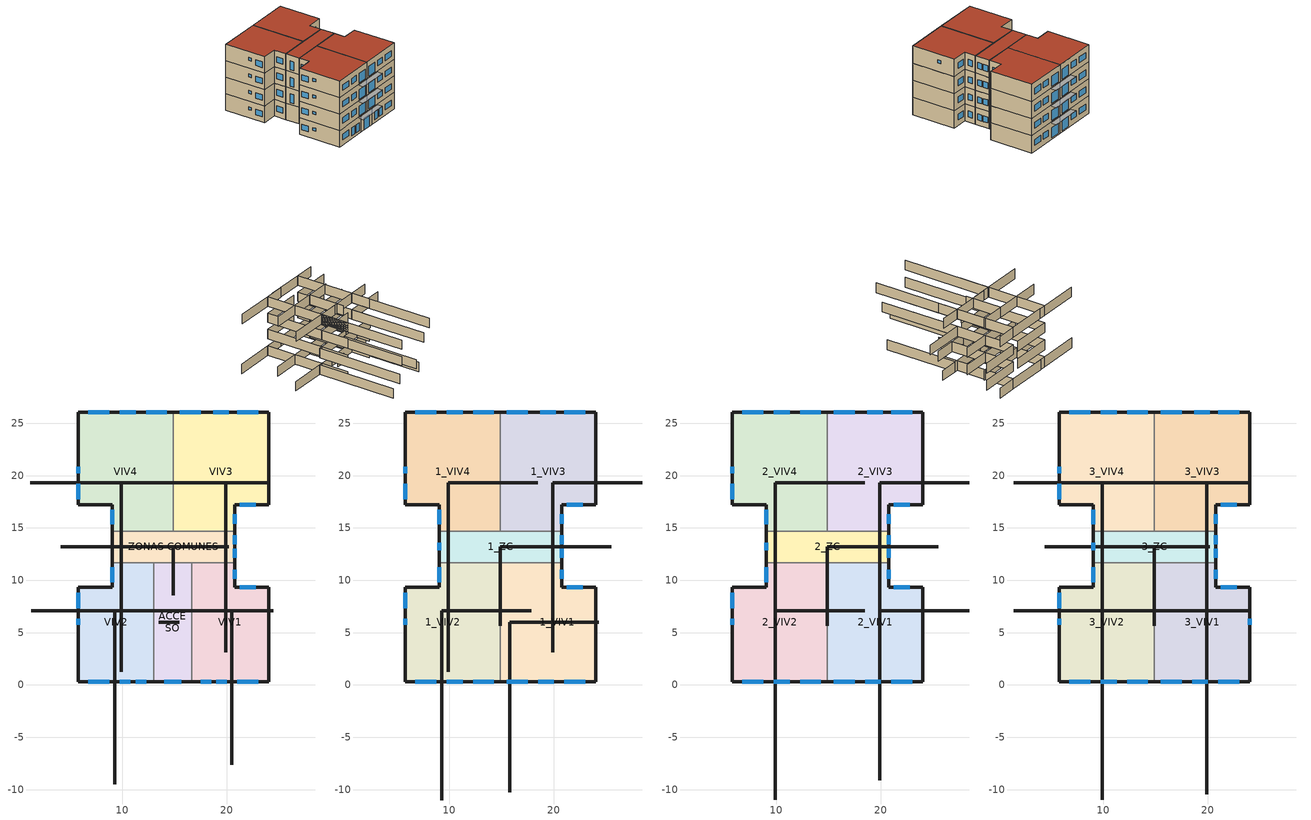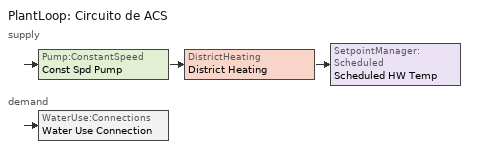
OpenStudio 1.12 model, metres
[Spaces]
ZONAS COMUNES
 floor ground: 20.76,14.69 20.76,11.67 9.04,11.67 9.04,14.69 z0
 wall outside: 20.76,11.67 20.76,14.69 / 9.04,14.69 9.04,11.67 z0:3.5; 14.9,13.18 20.21,13.18 / 14.9,13.18 4.14,13.18 / 14.9,13.18 14.9,8.56 z-52:-50
 wall to VIV3 (CTE_Ref_Partición interior): 20.76,14.69 14.9,14.69 z0:3.5
 wall to VIV2 (CTE_Ref_Partición interior): 9.04,11.67 13.01,11.67 z0:3.5
 wall to ACCESO (CTE_Ref_Partición interior): 13.01,11.67 16.65,11.67 z0:3.5
 wall to VIV1 (CTE_Ref_Partición interior): 16.65,11.67 20.76,11.67 z0:3.5
 wall to VIV4 (CTE_Ref_Partición interior): 14.9,14.69 9.04,14.69 z0:3.5
 window: 20.76,12.12 20.76,13.02 / 20.76,13.41 20.76,14.31 z1.1:2.3
VIV4
 floor ground: 14.9,26.07 14.9,14.69 9.04,14.69 9.04,17.23 5.79,17.23 5.79,26.07 z0
 wall outside: 14.9,26.07 5.79,26.07 5.79,17.23 9.04,17.23 9.04,14.69 z0:3.5; 9.91,19.33 14.18,19.33 / 9.91,19.33 1.25,19.33 / 9.91,19.33 9.91,1.24 z-52:-50
 wall to VIV3 (CTE_Ref_Partición interior): 14.9,14.69 14.9,26.07 z0:3.5
 window: 9.04,16.73 9.04,15.33 / 5.79,19.23 5.79,17.73 / 8.79,26.07 6.79,26.07 / 11.29,26.07 9.79,26.07 z1.1:2.3; 5.79,20.83 5.79,20.23 z1.7:2.3; 14.29,26.07 12.29,26.07 z0.25:2.3
VIV2
 floor ground: 13.01,11.67 13.01,0.28 5.79,0.28 5.79,9.32 9.04,9.32 9.04,11.67 z0
 wall outside: 9.04,11.67 9.04,9.32 5.79,9.32 5.79,0.28 13.01,0.28 z0:3.5; 9.28,7.09 13.22,7.09 / 9.28,7.09 1.3,7.09 / 9.28,7.09 9.28,-9.52 z-52:-50
 wall to ACCESO (CTE_Ref_Partición interior): 13.01,0.28 13.01,11.67 z0:3.5
 window: 11.29,0.28 12.29,0.28 / 9.79,0.28 10.79,0.28 z0.6:2.3; 6.79,0.28 8.79,0.28 / 9.04,11.22 9.04,9.82 / 5.79,8.82 5.79,7.32 z1.1:2.3; 5.79,6.32 5.79,5.72 z1.7:2.3
VIV1
 floor ground: 20.76,11.67 20.76,9.32 24.01,9.32 24.01,0.28 16.65,0.28 16.65,11.67 z0
 wall outside: 16.65,0.28 24.01,0.28 24.01,9.32 20.76,9.32 20.76,11.67 z0:3.5; 20.48,7.09 24.44,7.09 / 20.48,7.09 12.45,7.09 / 20.48,7.09 20.48,-7.65 z-52:-50
 wall to ACCESO (CTE_Ref_Partición interior): 16.65,11.67 16.65,0.28 z0:3.5
 window: 21.01,0.28 23.01,0.28 / 22.76,9.32 21.26,9.32 / 20.76,10.12 20.76,11.02 z1.1:2.3; 19.01,0.28 20.01,0.28 / 17.51,0.28 18.51,0.28 z0.6:2.3
ACCESO
 floor ground: 16.65,11.67 16.65,0.28 13.01,0.28 13.01,11.67 z0
 wall outside: 13.01,0.28 16.65,0.28 z0:3.5; 14.83,5.98 15.49,5.98 / 14.83,5.98 13.5,5.98 z-52:-50
 window: 14.04,0.28 15.68,0.28 z0:2.4
VIV3
 floor ground: 24.01,26.07 24.01,17.23 20.76,17.23 20.76,14.69 14.9,14.69 14.9,26.07 z0
 wall outside: 20.76,14.69 20.76,17.23 24.01,17.23 24.01,26.07 14.9,26.07 z0:3.5; 19.89,19.33 24.16,19.33 / 19.89,19.33 11.23,19.33 / 19.89,19.33 19.89,3.11 z-52:-50
 window: 17.51,26.07 15.51,26.07 z0.25:2.3; 20.21,26.07 18.71,26.07 / 23.01,26.07 21.01,26.07 / 21.26,17.23 22.76,17.23 / 20.76,15.42 20.76,16.32 z1.1:2.3
1_ZC
 floor to ZONAS COMUNES: 20.76,14.69 20.76,11.67 9.04,11.67 9.04,14.69 z3.5
 wall outside: 9.04,14.69 9.04,11.67 / 20.76,11.67 20.76,14.69 z3.5:7; 14.9,13.18 25.51,13.18 / 14.9,13.18 14.9,5.65 z-48.5:-46.5
 wall to 1_VIV4 (CTE_Ref_Partición interior): 14.9,14.69 9.04,14.69 z3.5:7
 wall to 1_VIV2 (CTE_Ref_Partición interior): 9.04,11.67 14.9,11.67 z3.5:7
 wall to 1_VIV1 (CTE_Ref_Partición interior): 14.9,11.67 20.76,11.67 z3.5:7
 wall to 1_VIV3 (CTE_Ref_Partición interior): 20.76,14.69 14.9,14.69 z3.5:7
 window: 9.04,13.6 9.04,12.85 z3.9:5.8; 20.76,12.12 20.76,13.02 / 20.76,13.41 20.76,14.31 z4.6:5.8
1_VIV2
 floor to VIV2: 9.04,11.67 13.01,11.67 13.01,0.28 5.79,0.28 5.79,9.32 9.04,9.32 z3.5
 floor to ACCESO: 14.9,11.67 14.9,0.28 13.01,0.28 13.01,11.67 z3.5
 wall outside: 9.04,11.67 9.04,9.32 5.79,9.32 5.79,0.28 14.9,0.28 z3.5:7; 9.28,7.09 17.83,7.09 / 9.28,7.09 9.28,-11 z-48.5:-46.5
 wall to 1_VIV1 (CTE_Ref_Partición interior): 14.9,0.28 14.9,11.67 z3.5:7
 window: 5.79,6.32 5.79,5.72 z5.2:5.8; 5.79,8.82 5.79,7.32 / 9.79,0.28 11.29,0.28 / 6.79,0.28 8.79,0.28 / 9.04,11.22 9.04,9.82 z4.6:5.8; 12.29,0.28 14.29,0.28 z3.75:5.8
1_VIV4
 floor to VIV4: 14.9,26.07 14.9,14.69 9.04,14.69 9.04,17.23 5.79,17.23 5.79,26.07 z3.5
 wall outside: 14.9,26.07 5.79,26.07 5.79,17.23 9.04,17.23 9.04,14.69 z3.5:7; 9.91,19.33 18.46,19.33 / 9.91,19.33 9.91,1.24 z-48.5:-46.5
 wall to 1_VIV3 (CTE_Ref_Partición interior): 14.9,14.69 14.9,26.07 z3.5:7
 window: 14.29,26.07 12.29,26.07 z3.75:5.8; 8.79,26.07 6.79,26.07 / 11.29,26.07 9.79,26.07 / 9.04,16.73 9.04,15.33 / 5.79,19.23 5.79,17.73 z4.6:5.8; 5.79,20.83 5.79,20.23 z5.2:5.8
1_VIV3
 floor to VIV3: 24.01,26.07 24.01,17.23 20.76,17.23 20.76,14.69 14.9,14.69 14.9,26.07 z3.5
 wall outside: 20.76,14.69 20.76,17.23 24.01,17.23 24.01,26.07 14.9,26.07 z3.5:7; 19.89,19.33 28.44,19.33 / 19.89,19.33 19.89,3.11 z-48.5:-46.5
 window: 21.26,17.23 22.76,17.23 / 20.21,26.07 18.71,26.07 / 23.01,26.07 21.01,26.07 / 20.76,15.42 20.76,16.32 z4.6:5.8; 17.51,26.07 15.51,26.07 z3.75:5.8
1_VIV1
 floor to ACCESO: 14.9,11.67 16.65,11.67 16.65,0.28 14.9,0.28 z3.5
 floor to VIV1: 20.76,11.67 20.76,9.32 24.01,9.32 24.01,0.28 16.65,0.28 16.65,11.67 z3.5
 wall outside: 14.9,0.28 24.01,0.28 24.01,9.32 20.76,9.32 20.76,11.67 z3.5:7; 15.78,5.98 24.33,5.98 / 15.78,5.98 15.78,-10.25 z-48.5:-46.5
 window: 18.51,0.28 20.01,0.28 / 21.01,0.28 23.01,0.28 / 22.76,9.32 21.26,9.32 / 20.76,10.12 20.76,11.02 z4.6:5.8; 15.51,0.28 17.51,0.28 z3.75:5.8
2_VIV4
 floor to 1_VIV4: 14.9,26.07 14.9,14.69 9.04,14.69 9.04,17.23 5.79,17.23 5.79,26.07 z7
 wall outside: 14.9,26.07 5.79,26.07 5.79,17.23 9.04,17.23 9.04,14.69 z7:10.5; 9.91,19.33 18.46,19.33 / 9.91,19.33 9.91,1.24 z-45:-43
 wall to 2_ZC (CTE_Ref_Partición interior): 9.04,14.69 14.9,14.69 z7:10.5
 wall to 2_VIV3 (CTE_Ref_Partición interior): 14.9,14.69 14.9,26.07 z7:10.5
 window: 5.79,20.83 5.79,20.23 z8.7:9.3; 5.79,19.23 5.79,17.73 / 11.29,26.07 9.79,26.07 / 8.79,26.07 6.79,26.07 / 9.04,16.73 9.04,15.33 z8.1:9.3; 14.29,26.07 12.29,26.07 z7.25:9.3
2_VIV1
 floor to 1_VIV1: 20.76,11.67 20.76,9.32 24.01,9.32 24.01,0.28 14.9,0.28 14.9,11.67 z7
 wall outside: 14.9,0.28 24.01,0.28 24.01,9.32 20.76,9.32 20.76,11.67 z7:10.5; 19.89,7.09 28.44,7.09 / 19.89,7.09 19.89,-9.13 z-45:-43
 wall to 2_VIV2 (CTE_Ref_Partición interior): 14.9,11.67 14.9,0.28 z7:10.5
 wall to 2_ZC (CTE_Ref_Partición interior): 20.76,11.67 14.9,11.67 z7:10.5
 window: 22.76,9.32 21.26,9.32 / 20.76,10.12 20.76,11.02 / 18.51,0.28 20.01,0.28 / 21.01,0.28 23.01,0.28 z8.1:9.3; 15.51,0.28 17.51,0.28 z7.25:9.3
2_VIV2
 floor to 1_VIV2: 14.9,11.67 14.9,0.28 5.79,0.28 5.79,9.32 9.04,9.32 9.04,11.67 z7
 wall outside: 9.04,11.67 9.04,9.32 5.79,9.32 5.79,0.28 14.9,0.28 z7:10.5; 9.91,7.09 18.46,7.09 / 9.91,7.09 9.91,-11 z-45:-43
 wall to 2_ZC (CTE_Ref_Partición interior): 14.9,11.67 9.04,11.67 z7:10.5
 window: 5.79,6.32 5.79,5.72 z8.7:9.3; 5.79,8.82 5.79,7.32 / 9.04,11.22 9.04,9.82 / 9.79,0.28 11.29,0.28 / 6.79,0.28 8.79,0.28 z8.1:9.3; 12.29,0.28 14.29,0.28 z7.25:9.3
2_VIV3
 floor to 1_VIV3: 24.01,26.07 24.01,17.23 20.76,17.23 20.76,14.69 14.9,14.69 14.9,26.07 z7
 wall outside: 20.76,14.69 20.76,17.23 24.01,17.23 24.01,26.07 14.9,26.07 z7:10.5; 19.89,19.33 28.44,19.33 / 19.89,19.33 19.89,3.11 z-45:-43
 wall to 2_ZC (CTE_Ref_Partición interior): 14.9,14.69 20.76,14.69 z7:10.5
 window: 20.21,26.07 18.71,26.07 / 23.01,26.07 21.01,26.07 / 20.76,15.42 20.76,16.32 / 21.26,17.23 22.76,17.23 z8.1:9.3; 17.51,26.07 15.51,26.07 z7.25:9.3
2_ZC
 floor to 1_ZC: 20.76,14.69 20.76,11.67 9.04,11.67 9.04,14.69 z7
 wall outside: 20.76,11.67 20.76,14.69 / 9.04,14.69 9.04,11.67 z7:10.5; 14.9,13.18 25.51,13.18 / 14.9,13.18 14.9,5.65 z-45:-43
 window: 20.76,12.12 20.76,13.02 / 20.76,13.41 20.76,14.31 z8.1:9.3; 9.04,13.6 9.04,12.85 z7.4:9.3
3_ZC
 floor to 2_ZC: 20.76,14.69 20.76,11.67 9.04,11.67 9.04,14.69 z10.5
 wall outside: 20.76,11.67 20.76,14.69 / 9.04,14.69 9.04,11.67 z10.5:14; 14.9,13.18 20.21,13.18 / 14.9,13.18 4.44,13.18 / 14.9,13.18 14.9,5.65 z-41.5:-39.5
 wall to 3_VIV4 (CTE_Ref_Partición interior): 14.9,14.69 9.04,14.69 z10.5:14
 wall to 3_VIV1 (CTE_Ref_Partición interior): 14.9,11.67 20.76,11.67 z10.5:14
 wall to 3_VIV3: 20.76,14.69 14.9,14.69 z10.5:14
 wall to 3_VIV2: 9.04,11.67 14.9,11.67 z10.5:14
 window: 20.76,12.12 20.76,13.02 / 20.76,13.41 20.76,14.31 z11.6:12.8; 9.04,13.6 9.04,12.85 z10.9:12.8
 roof outside: 20.76,11.67 20.76,14.69 9.04,14.69 9.04,11.67 z14
3_VIV2
 floor to 2_VIV2: 14.9,11.67 14.9,0.28 5.79,0.28 5.79,9.32 9.04,9.32 9.04,11.67 z10.5
 wall outside: 9.04,11.67 9.04,9.32 5.79,9.32 5.79,0.28 14.9,0.28 z10.5:14; 9.91,7.09 14.19,7.09 / 9.91,7.09 1.48,7.09 / 9.91,7.09 9.91,-11 z-41.5:-39.5
 wall to 3_VIV1 (CTE_Ref_Partición interior): 14.9,0.28 14.9,11.67 z10.5:14
 window: 5.79,6.32 5.79,5.72 z12.2:12.8; 5.79,8.82 5.79,7.32 / 6.79,0.28 8.79,0.28 / 9.79,0.28 11.29,0.28 / 9.04,11.22 9.04,9.82 z11.6:12.8; 12.29,0.28 14.29,0.28 z10.75:12.8
 roof outside: 14.9,0.28 14.9,11.67 9.04,11.67 9.04,9.32 5.79,9.32 5.79,0.28 z14
3_VIV3
 floor to 2_VIV3: 24.01,26.07 24.01,17.23 20.76,17.23 20.76,14.69 14.9,14.69 14.9,26.07 z10.5
 wall outside: 20.76,14.69 20.76,17.23 24.01,17.23 24.01,26.07 14.9,26.07 z10.5:14; 19.89,19.33 24.16,19.33 / 19.89,19.33 11.46,19.33 / 19.89,19.33 19.89,3.11 z-41.5:-39.5
 wall to 3_VIV4 (CTE_Ref_Partición interior): 14.9,26.07 14.9,14.69 z10.5:14
 window: 21.26,17.23 22.76,17.23 / 20.76,15.42 20.76,16.32 / 20.21,26.07 18.71,26.07 / 23.01,26.07 21.01,26.07 z11.6:12.8; 17.51,26.07 15.51,26.07 z10.75:12.8
 roof outside: 20.76,14.69 20.76,17.23 24.01,17.23 24.01,26.07 14.9,26.07 14.9,14.69 z14
3_VIV1
 floor to 2_VIV1: 20.76,11.67 20.76,9.32 24.01,9.32 24.01,0.28 14.9,0.28 14.9,11.67 z10.5
 wall outside: 14.9,0.28 24.01,0.28 24.01,9.32 20.76,9.32 20.76,11.67 z10.5:14; 19.89,7.09 24.17,7.09 / 19.89,7.09 11.46,7.09 / 19.89,7.09 19.89,-10.45 z-41.5:-39.5
 window: 20.76,10.12 20.76,11.02 / 18.51,0.28 20.01,0.28 / 21.01,0.28 23.01,0.28 / 22.76,9.32 21.26,9.32 z11.6:12.8; 15.51,0.28 17.51,0.28 z10.75:12.8; 24.01,5.72 24.01,6.32 z12.2:12.8
 roof outside: 24.01,0.28 24.01,9.32 20.76,9.32 20.76,11.67 14.9,11.67 14.9,0.28 z14
3_VIV4
 floor to 2_VIV4: 14.9,26.07 14.9,14.69 9.04,14.69 9.04,17.23 5.79,17.23 5.79,26.07 z10.5
 wall outside: 14.9,26.07 5.79,26.07 5.79,17.23 9.04,17.23 9.04,14.69 z10.5:14; 9.91,19.33 14.18,19.33 / 9.91,19.33 1.48,19.33 / 9.91,19.33 9.91,1.24 z-41.5:-39.5
 window: 5.79,20.83 5.79,20.23 z12.2:12.8; 5.79,19.23 5.79,17.73 / 9.04,16.73 9.04,15.33 / 8.79,26.07 6.79,26.07 / 11.29,26.07 9.79,26.07 z11.6:12.8; 14.29,26.07 12.29,26.07 z10.75:12.8
 roof outside: 14.9,14.69 14.9,26.07 5.79,26.07 5.79,17.23 9.04,17.23 9.04,14.69 z14
shading: 18.1,0.28 18.1,-0.97 11.85,-0.97 11.85,0.28 z10.5; 18.1,0.28 18.1,-0.97 11.85,-0.97 11.85,0.28 z7; 18.1,0.28 18.1,-0.97 11.85,-0.97 11.85,0.28 z3.5; 18.03,27.32 18.03,26.07 11.78,26.07 11.78,27.32 z10.5; 18.03,27.32 18.03,26.07 11.78,26.07 11.78,27.32 z7; 18.03,27.32 18.03,26.07 11.78,26.07 11.78,27.32 z3.5
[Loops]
PlantLoop 'Circuito de ACS'
 supply: Pump:ConstantSpeed 'Const Spd Pump' > DistrictHeating 'District Heating' > SetpointManager:Scheduled 'Scheduled HW Temp'
 demand: WaterUse:Connections 'Water Use Connection'
[Site]
D3_peninsula: Latitude {deg}=40.68; Longitude {deg}=-4.13; Time Zone {hr}=1; Elevation {m}=667; Terrain=City
[Building]
CTE_Res: North Axis {deg}=0; Space Type=CTE_AR24B; Default Construction Set=CTE_EdificioReferencia_zonaD; Default Schedule Set=CTE_R24B
[ClimateZones]
Climate Zone Institution Name 1=ASHRAE; Climate Zone Document Name 1=ANSI/ASHRAE Standard 169; Climate Zone Document Year 1=2006; Climate Zone Institution Name 2=CEC; Climate Zone Document Name 2=California Climate Zone Descriptions; Climate Zone Document Year 2=1995
[SizingPeriod:DesignDay] Barometric Pressure {Pa}=100965; Wind Speed {m/s}=2.8; Wind Direction {deg}=0; Rain Indicator=0; Snow Indicator=0; Day of Month=15; Humidity Indicating Type=DewPoint; Dry-Bulb Temperature Range Modifier Type=DefaultMultipliers; Solar Model Indicator=ASHRAEClearSky
Name | Maximum Dry-Bulb Temperature {C} | Daily Dry-Bulb Temperature Range {deltaC} | Humidity Indicating Conditions at Maximum Dry-Bulb | Sky Clearness | Month | Day Type | Daylight Saving Time Indicator
Winter 0.4% Dry Bulb Temperature | 6.7 | 9.8 | -4.9 | 0 | 1 | WinterDesignDay | 0
Summer 99.6% Dry Bulb Temperature | 34.1 | 12.6 | 10.7 | 1 | 7 | SummerDesignDay | 1
[Material] Thermal Absorptance=0.6; Solar Absorptance=0.6; Visible Absorptance=0.6
Name | Roughness | Thickness {m} | Conductivity {W/m-K} | Density {kg/m3} | Specific Heat {J/kg-K}
0_Mobiliario_Residencial | MediumRough | 0.1 | 1000 | 450 | 1200
FU entrevigado cerámico [h 250 mm] | Rough | 0.25 | 0.893 | 1220 | 1000
Hormigón con otros áridos ligeros [d 1600] | Rough | 0.02 | 0.59 | 1600 | 1000
Losa maciza de hormigón [d 2500 / h 200 mm] | Rough | 0.2 | 2.5 | 2500 | 1000
Mortero de cemento o cal para albañilería y para revoco o enlucido [1800 < d < 2000] | Rough | 0.02 | 1.3 | 1900 | 1000
Plaqueta o baldosa cerámica | Rough | 0.02 | 1 | 2000 | 800
CTE_Ref_FU entrevigado cerámico [h 250 mm] | Rough | 0.25 | 1.67 | 1660 | 1000
CTE_Ref_Mortero de cemento o cal para albañilería y para revoco o enlucido [1800 < d < 2000] | Rough | 0.015 | 1.3 | 1900 | 1000
CTE_Ref_Plaqueta o baldosa cerámica | Rough | 0.015 | 1 | 2000 | 800
CTE_Ref_Enlucido de yeso [1000 < d < 1300] | Rough | 0.015 | 0.57 | 1100 | 1000
CTE_Ref_Fábrica de ladrillo cerámico perforado de medio pie [80 mm < G <= 100 mm] | Rough | 0.115 | 0.5 | 900 | 1000
CTE_Ref_Fábrica de tabique cerámico de LH sencillo [40 mm < e < 60 mm] | Rough | 0.04 | 0.4 | 920 | 1000
[WindowMaterial:SimpleGlazingSystem]
CTE_Ref_Vidrio_zona D_1.31: U-Factor {W/m2-K}=1.31; Solar Heat Gain Coefficient=0.75
[WindowMaterial:Shade]
CTE_Sombra estacional_Persiana: Solar Transmittance=0.7; Solar Reflectance=0.1; Visible Transmittance=0.7; Visible Reflectance=0.1; Thermal Hemispherical Emissivity=0.15; Thermal Transmittance=0.7; Thickness {m}=0.000999998; Conductivity {W/m-K}=0.1; Shade to Glass Distance {m}=0.05; Airflow Permeability=0.7
[Material:NoMass] Roughness=Smooth; Thermal Absorptance=0.6; Solar Absorptance=0.6; Visible Absorptance=0.6
Name | Thermal Resistance {m2-K/W}
Material Aislamiento Referencia Zona D_Cubiertas | 2.224
Material Aislamiento Referencia Zona D_Muros | 0.977
Material Aislamiento Referencia Zona D_Suelos | 1.764
[Construction]
CTE_Ref_Huecos_zona D: CTE_Ref_Vidrio_zona D_1.31
CTE_Ref_Huecos_zona D_con_persiana: CTE_Sombra estacional_Persiana, CTE_Ref_Vidrio_zona D_1.31
CTE_Ref_Cubierta_zona D: Plaqueta o baldosa cerámica, Mortero de cemento o cal para albañilería y para revoco o enlucido [1800 < d < 2000], Material Aislamiento Referencia Zona D_Cubiertas, Hormigón con otros áridos ligeros [d 1600], FU entrevigado cerámico [h 250 mm]
CTE_Ref_Forjado interior_Suelo: CTE_Ref_FU entrevigado cerámico [h 250 mm], CTE_Ref_Mortero de cemento o cal para albañilería y para revoco o enlucido [1800 < d < 2000], CTE_Ref_Plaqueta o baldosa cerámica
CTE_Ref_Forjado interior_Techo: CTE_Ref_Plaqueta o baldosa cerámica, CTE_Ref_Mortero de cemento o cal para albañilería y para revoco o enlucido [1800 < d < 2000], CTE_Ref_FU entrevigado cerámico [h 250 mm]
CTE_Ref_Muro Exterior_zona D: CTE_Ref_Mortero de cemento o cal para albañilería y para revoco o enlucido [1800 < d < 2000], CTE_Ref_Fábrica de ladrillo cerámico perforado de medio pie [80 mm < G <= 100 mm], Material Aislamiento Referencia Zona D_Muros, CTE_Ref_Fábrica de tabique cerámico de LH sencillo [40 mm < e < 60 mm], CTE_Ref_Enlucido de yeso [1000 < d < 1300]
CTE_Ref_Partición interior: CTE_Ref_Enlucido de yeso [1000 < d < 1300], CTE_Ref_Fábrica de tabique cerámico de LH sencillo [40 mm < e < 60 mm], CTE_Ref_Enlucido de yeso [1000 < d < 1300]
CTE_Ref_Suelo_zona D: Losa maciza de hormigón [d 2500 / h 200 mm], Material Aislamiento Referencia Zona D_Suelos, CTE_Ref_Mortero de cemento o cal para albañilería y para revoco o enlucido [1800 < d < 2000], CTE_Ref_Plaqueta o baldosa cerámica
CTE_Res_Mobiliario: 0_Mobiliario_Residencial
[DefaultConstructionSet]
CTE_EdificioReferencia_zonaD: Default Exterior Surface Constructions=Default Surface Constructions 10; Default Interior Surface Constructions=Default Surface Constructions 11; Default Ground Contact Surface Constructions=Default Surface Constructions 12; Default Exterior SubSurface Constructions=Default Sub Surface Constructions 7; Default Interior SubSurface Constructions=Default Sub Surface Constructions 8; Interior Partition Construction=CTE_Ref_Partición interior
[DefaultSurfaceConstructions]
Name | Floor Construction | Wall Construction | Roof Ceiling Construction
Default Surface Constructions 10 | CTE_Ref_Suelo_zona D | CTE_Ref_Muro Exterior_zona D | CTE_Ref_Cubierta_zona D
Default Surface Constructions 11 | CTE_Ref_Forjado interior_Suelo | CTE_Ref_Partición interior | CTE_Ref_Forjado interior_Techo
Default Surface Constructions 12 | CTE_Ref_Suelo_zona D
[DefaultSubSurfaceConstructions]
Name | Fixed Window Construction | Operable Window Construction | Door Construction | Glass Door Construction | Overhead Door Construction | Skylight Construction
Default Sub Surface Constructions 7 | CTE_Ref_Huecos_zona D | CTE_Ref_Huecos_zona D | CTE_Ref_Huecos_zona D | CTE_Ref_Huecos_zona D | CTE_Ref_Huecos_zona D | CTE_Ref_Huecos_zona D
Default Sub Surface Constructions 8
[People:Definition]
CTER24B_QOCUB: Number of People Calculation Method=Area/Person; Space Floor Area per Person {m2/person}=30; Fraction Radiant=0.3
[ElectricEquipment:Definition]
CTER24B_QEQUB: Design Level Calculation Method=Watts/Area; Watts per Space Floor Area {W/m2}=2.2; Fraction Latent=0; Fraction Radiant=0.7; Fraction Lost=0
[InternalMass:Definition]
CTER24B_QMOB: Construction=CTE_Res_Mobiliario; Design Level Calculation Method=SurfaceArea/Area; Surface Area per Space Floor Area=1
[WaterUse:Equipment:Definition]
CTER24B_QACS: Peak Flow Rate {m3/s}=1.55e-05; Target Temperature Schedule=CTER24B_ACS_TemperaturaConsumo
[DefaultScheduleSet]
CTE_R24B: Number of People Schedule=CTER24B_HOCU; People Activity Level Schedule=CTER24B_HACT; Lighting Schedule=CTER24B_HILU; Electric Equipment Schedule=CTER24B_HEQU; Hot Water Equipment Schedule=CTER24B_ACS_Demanda; Infiltration Schedule=CTER24B_HINF
[Lights:Definition]
CTER24B_QILU: Design Level Calculation Method=Watts/Area; Watts per Space Floor Area {W/m2}=2.2; Fraction Radiant=0.8
[SpaceType]
CTE_AR24B: Default Schedule Set=CTE_R24B
[People]
People 1: People Definition=CTER24B_QOCUB; Space or SpaceType=CTE_AR24B
[Lights]
Lights 1: Lights Definition=CTER24B_QILU; Space or SpaceType=CTE_AR24B
[ElectricEquipment]
Electric Equipment 1: Electric Equipment Definition=CTER24B_QEQUB; Space or SpaceType=CTE_AR24B
[InternalMass]
Internal Mass 1: Internal Mass Definition=CTER24B_QMOB; Space or SpaceType=CTE_AR24B
[ThermostatSetpoint:DualSetpoint] Heating Setpoint Temperature Schedule=CTER24B_TCAL; Cooling Setpoint Temperature Schedule=CTER24B_TREF
Thermostat Setpoint Dual Setpoint 22; Thermostat Setpoint Dual Setpoint 23; Thermostat Setpoint Dual Setpoint 24; Thermostat Setpoint Dual Setpoint 25; Thermostat Setpoint Dual Setpoint 26; Thermostat Setpoint Dual Setpoint 27; Thermostat Setpoint Dual Setpoint 28; Thermostat Setpoint Dual Setpoint 29; Thermostat Setpoint Dual Setpoint 30; Thermostat Setpoint Dual Setpoint 31; Thermostat Setpoint Dual Setpoint 32; Thermostat Setpoint Dual Setpoint 33; Thermostat Setpoint Dual Setpoint 34; Thermostat Setpoint Dual Setpoint 35; Thermostat Setpoint Dual Setpoint 36; Thermostat Setpoint Dual Setpoint 37; Thermostat Setpoint Dual Setpoint 38; Thermostat Setpoint Dual Setpoint 39; Thermostat Setpoint Dual Setpoint 40; Thermostat Setpoint Dual Setpoint 41; Thermostat Setpoint Dual Setpoint 42
[Space] Space Type=CTE_AR24B; Default Construction Set=CTE_EdificioReferencia_zonaD; Default Schedule Set=CTE_R24B
Name | Thermal Zone
ZONAS COMUNES | Thermal Zone 0_ZC
2_VIV4 | Thermal Zone 2_VIV4
3_ZC | Thermal Zone 3_ZC
1_ZC | Thermal Zone 1_ZC
VIV4 | Thermal Zone 0_VIV4
3_VIV2 | Thermal Zone 3_VIV2
1_VIV2 | Thermal Zone 1_VIV2
3_VIV3 | Thermal Zone 3_VIV3
2_VIV1 | Thermal Zone 2_VIV1
VIV2 | Thermal Zone 0_VIV2
2_VIV2 | Thermal Zone 2_VIV2
VIV1 | Thermal Zone 0_VIV1
1_VIV4 | Thermal Zone 1_VIV4
1_VIV3 | Thermal Zone 1_VIV3
ACCESO | Thermal Zone 0_ACCESO
1_VIV1 | Thermal Zone 1_VIV1
3_VIV1 | Thermal Zone 3_VIV1
2_VIV3 | Thermal Zone 2_VIV3
2_ZC | Thermal Zone 2_ZC
3_VIV4 | Thermal Zone 3_VIV4
VIV3 | Thermal Zone 0_VIV3
[ShadingControl]
Shading Control 117: Shading Type=ExteriorShade; Construction with Shading=CTE_Ref_Huecos_zona D_con_persiana; Shading Device Material=CTE_Sombra estacional_Persiana; Shading Control Type=OnIfScheduleAllows; Schedule=CTER24B_SombraEstacional; Shading Control Is Scheduled=Yes
[ThermalZone] Use Ideal Air Loads=Yes
Name | Thermostat
Thermal Zone 1_VIV1 | Thermostat Setpoint Dual Setpoint 22
Thermal Zone 0_VIV4 | Thermostat Setpoint Dual Setpoint 23
Thermal Zone 1_VIV2 | Thermostat Setpoint Dual Setpoint 24
Thermal Zone 1_VIV4 | Thermostat Setpoint Dual Setpoint 25
Thermal Zone 0_ACCESO | Thermostat Setpoint Dual Setpoint 26
Thermal Zone 3_VIV3 | Thermostat Setpoint Dual Setpoint 27
Thermal Zone 0_VIV1 | Thermostat Setpoint Dual Setpoint 28
Thermal Zone 1_VIV3 | Thermostat Setpoint Dual Setpoint 29
Thermal Zone 0_ZC | Thermostat Setpoint Dual Setpoint 30
Thermal Zone 0_VIV3 | Thermostat Setpoint Dual Setpoint 31
Thermal Zone 2_VIV4 | Thermostat Setpoint Dual Setpoint 32
Thermal Zone 1_ZC | Thermostat Setpoint Dual Setpoint 33
Thermal Zone 2_VIV1 | Thermostat Setpoint Dual Setpoint 34
Thermal Zone 3_VIV1 | Thermostat Setpoint Dual Setpoint 35
Thermal Zone 2_VIV2 | Thermostat Setpoint Dual Setpoint 36
Thermal Zone 3_VIV2 | Thermostat Setpoint Dual Setpoint 37
Thermal Zone 3_VIV4 | Thermostat Setpoint Dual Setpoint 38
Thermal Zone 3_ZC | Thermostat Setpoint Dual Setpoint 39
Thermal Zone 2_VIV3 | Thermostat Setpoint Dual Setpoint 40
Thermal Zone 2_ZC | Thermostat Setpoint Dual Setpoint 41
Thermal Zone 0_VIV2 | Thermostat Setpoint Dual Setpoint 42
[Sizing:Zone] Zone Cooling Design Supply Air Temperature Input Method=SupplyAirTemperature; Zone Cooling Design Supply Air Temperature {C}=14; Zone Cooling Design Supply Air Temperature Difference {deltaC}=11.11; Zone Heating Design Supply Air Temperature Input Method=SupplyAirTemperature; Zone Heating Design Supply Air Temperature {C}=40; Zone Heating Design Supply Air Temperature Difference {deltaC}=11.11; Zone Cooling Design Supply Air Humidity Ratio {kg-H2O/kg-air}=0.0085; Zone Heating Design Supply Air Humidity Ratio {kg-H2O/kg-air}=0.008; Cooling Design Air Flow Method=DesignDay; Heating Design Air Flow Method=DesignDay; Account for Dedicated Outdoor Air System=No; Dedicated Outdoor Air System Control Strategy=NeutralSupplyAir; Dedicated Outdoor Air Low Setpoint Temperature for Design {C}=autosize; Dedicated Outdoor Air High Setpoint Temperature for Design {C}=autosize
Thermal Zone 1_VIV1; Thermal Zone 0_VIV4; Thermal Zone 1_VIV2; Thermal Zone 1_VIV4; Thermal Zone 0_ACCESO; Thermal Zone 3_VIV3; Thermal Zone 0_VIV1; Thermal Zone 1_VIV3; Thermal Zone 0_ZC; Thermal Zone 0_VIV3; Thermal Zone 2_VIV4; Thermal Zone 1_ZC; Thermal Zone 2_VIV1; Thermal Zone 3_VIV1; Thermal Zone 2_VIV2; Thermal Zone 3_VIV2; Thermal Zone 3_VIV4; Thermal Zone 3_ZC; Thermal Zone 2_VIV3; Thermal Zone 2_ZC; Thermal Zone 0_VIV2
[BuildingStory]
Name | Nominal Z Coordinate {m}
Planta 0 | 0
Planta 1 | 3.5
Planta 2 | 7
Planta 3 | 10.5
[PlantLoop]
Circuito de ACS: Plant Loop Volume {m3}=Autocalculate; Load Distribution Scheme=Optimal
[Sizing:Plant]
Circuito de ACS: Loop Type=Heating; Design Loop Exit Temperature {C}=82; Loop Design Temperature Difference {deltaC}=11; Sizing Option=NonCoincident; Zone Timesteps in Averaging Window=1; Coincident Sizing Factor Mode=None
[WaterUse:Connections]
Water Use Connection: Water Use Equipment Name 1=Water Fixture
[WaterUse:Equipment]
Water Fixture: Water Use Equipment Definition=CTER24B_QACS; Space=1_VIV1; Flow Rate Fraction Schedule=CTER24B_ACS_Demanda
[DistrictHeating]
District Heating: Nominal Capacity {W}=1000000
[Pump:ConstantSpeed]
Const Spd Pump: Rated Flow Rate {m3/s}=autosize; Rated Pump Head {Pa}=179352; Rated Power Consumption {W}=autosize; Motor Efficiency=0.9; Fraction of Motor Inefficiencies to Fluid Stream=0; Pump Control Type=Intermittent
[SetpointManager:Scheduled]
Scheduled HW Temp: Control Variable=Temperature; Schedule=CTER24B_ACS_TemperaturaProduccion
[Schedule:Ruleset]
CTER24B_TCAL: Default Day Schedule=Schedule Day 10
CTER24B_TREF: Default Day Schedule=Schedule Day 14
CTER24B_SombraEstacional: Default Day Schedule=Schedule Day 23
CTER24B_ACS_Demanda: Default Day Schedule=Schedule Day 32
CTER24B_ACS_TemperaturaConsumo: Default Day Schedule=Schedule Day 76
CTER24B_ACS_TemperaturaProduccion: Default Day Schedule=Hot Water Temperature Default; Summer Design Day Schedule=Hot Water Temperature Summer Design Day; Winter Design Day Schedule=Hot Water Temperature Winter Design Day
CTER24B_HACT: Default Day Schedule=Schedule Day 75
CTER24B_HEQU: Default Day Schedule=Schedule Day 6
CTER24B_HILU: Default Day Schedule=Schedule Day 5
CTER24B_HOCU: Default Day Schedule=Schedule Day 2
CTER24B_HINF: Default Day Schedule=Schedule Day 18
[Schedule:Day]
Schedule Day 10; Schedule Day 14: 24, 0, 23.5
Schedule Day 11; Schedule Day 13: 7, 0, 17, 23, 0, 20, 24, 0, 17
Schedule Day 12: 24, 0, -50
Schedule Day 15; Schedule Day 17: 24, 0, 99
Schedule Day 16: 7, 0, 27, 15, 0, 99, 23, 0, 25, 24, 0, 27
Schedule Day 23; Schedule Day 5; Schedule Day 2: 24, 0, 0.3
Schedule Day 24; Schedule Day 26: 24, 0, 0
Schedule Day 25; Schedule Day 3; Schedule Day 18: 24, 0, 1
Schedule Day 32: 1, 0, 0.12, 2, 0, 0.05, 3, 0, 0.04, 5, 0, 0.02, 6, 0, 0.06, 7, 0, 0.27, 8, 0, 1, 9, 0, 0.7, 10, 0, 0.75, 11, 0, 0.62, 12, 0, 0.56, 14, 0, 0.48, 15, 0, 0.41, 16, 0, 0.33, 17, 0, 0.39, 18, 0, 0.38, 19, 0, 0.52, 20, 0, 0.7, 21, 0, 0.57, 22, 0, 0.63, 23, 0, 0.48, 24, 0, 0.52
Schedule Day 76: 24, 0, 60
Hot Water Temperature Default; Hot Water Temperature Summer Design Day; Hot Water Temperature Winter Design Day: 24, 0, 67
Schedule Day 75: 24, 0, 70
Schedule Day 6; Schedule Day 7: 7, 0, 0.2, 23, 0, 0.6, 24, 0, 1
Schedule Day 4: 7, 0, 1, 15, 0, 0.25, 23, 0, 0.5, 24, 0, 1
[Schedule:Rule]
Name | Schedule Ruleset | Rule Order | Day Schedule | Apply Sunday | Apply Monday | Apply Tuesday | Apply Wednesday | Apply Thursday | Apply Friday | Apply Saturday | Date Specification Type | Start Month | Start Day | End Month | End Day
Schedule Rule 3 | CTER24B_TCAL | 2 | Schedule Day 11 | Yes | Yes | Yes | Yes | Yes | Yes | Yes | DateRange | 10 | 1 | 12 | 31
Schedule Rule 5 | CTER24B_TCAL | 1 | Schedule Day 12 | Yes | Yes | Yes | Yes | Yes | Yes | Yes | DateRange | 6 | 1 | 9 | 30
Schedule Rule 6 | CTER24B_TCAL | 0 | Schedule Day 13 | Yes | Yes | Yes | Yes | Yes | Yes | Yes | DateRange | 1 | 1 | 5 | 31
Schedule Rule 7 | CTER24B_TREF | 2 | Schedule Day 15 | Yes | Yes | Yes | Yes | Yes | Yes | Yes | DateRange | 10 | 1 | 12 | 31
Schedule Rule 8 | CTER24B_TREF | 1 | Schedule Day 16 | Yes | Yes | Yes | Yes | Yes | Yes | Yes | DateRange | 6 | 1 | 9 | 30
Schedule Rule 9 | CTER24B_TREF | 0 | Schedule Day 17 | Yes | Yes | Yes | Yes | Yes | Yes | Yes | DateRange | 1 | 1 | 5 | 31
Schedule Rule 13 | CTER24B_SombraEstacional | 2 | Schedule Day 24 | Yes | Yes | Yes | Yes | Yes | Yes | Yes | DateRange | 10 | 1 | 12 | 31
Schedule Rule 14 | CTER24B_SombraEstacional | 1 | Schedule Day 25 | Yes | Yes | Yes | Yes | Yes | Yes | Yes | DateRange | 6 | 1 | 9 | 30
Schedule Rule 15 | CTER24B_SombraEstacional | 0 | Schedule Day 26 | Yes | Yes | Yes | Yes | Yes | Yes | Yes | DateRange | 1 | 1 | 5 | 31
Schedule Rule 4 | CTER24B_HILU | 0 | Schedule Day 7 | Yes | Yes | Yes | Yes | Yes | Yes | Yes
Schedule Rule 2 | CTER24B_HOCU | 0 | Schedule Day 4 |  | Yes | Yes | Yes | Yes | Yes
Schedule Rule 1 | CTER24B_HOCU | 1 | Schedule Day 3 | Yes |  |  |  |  |  | Yes
